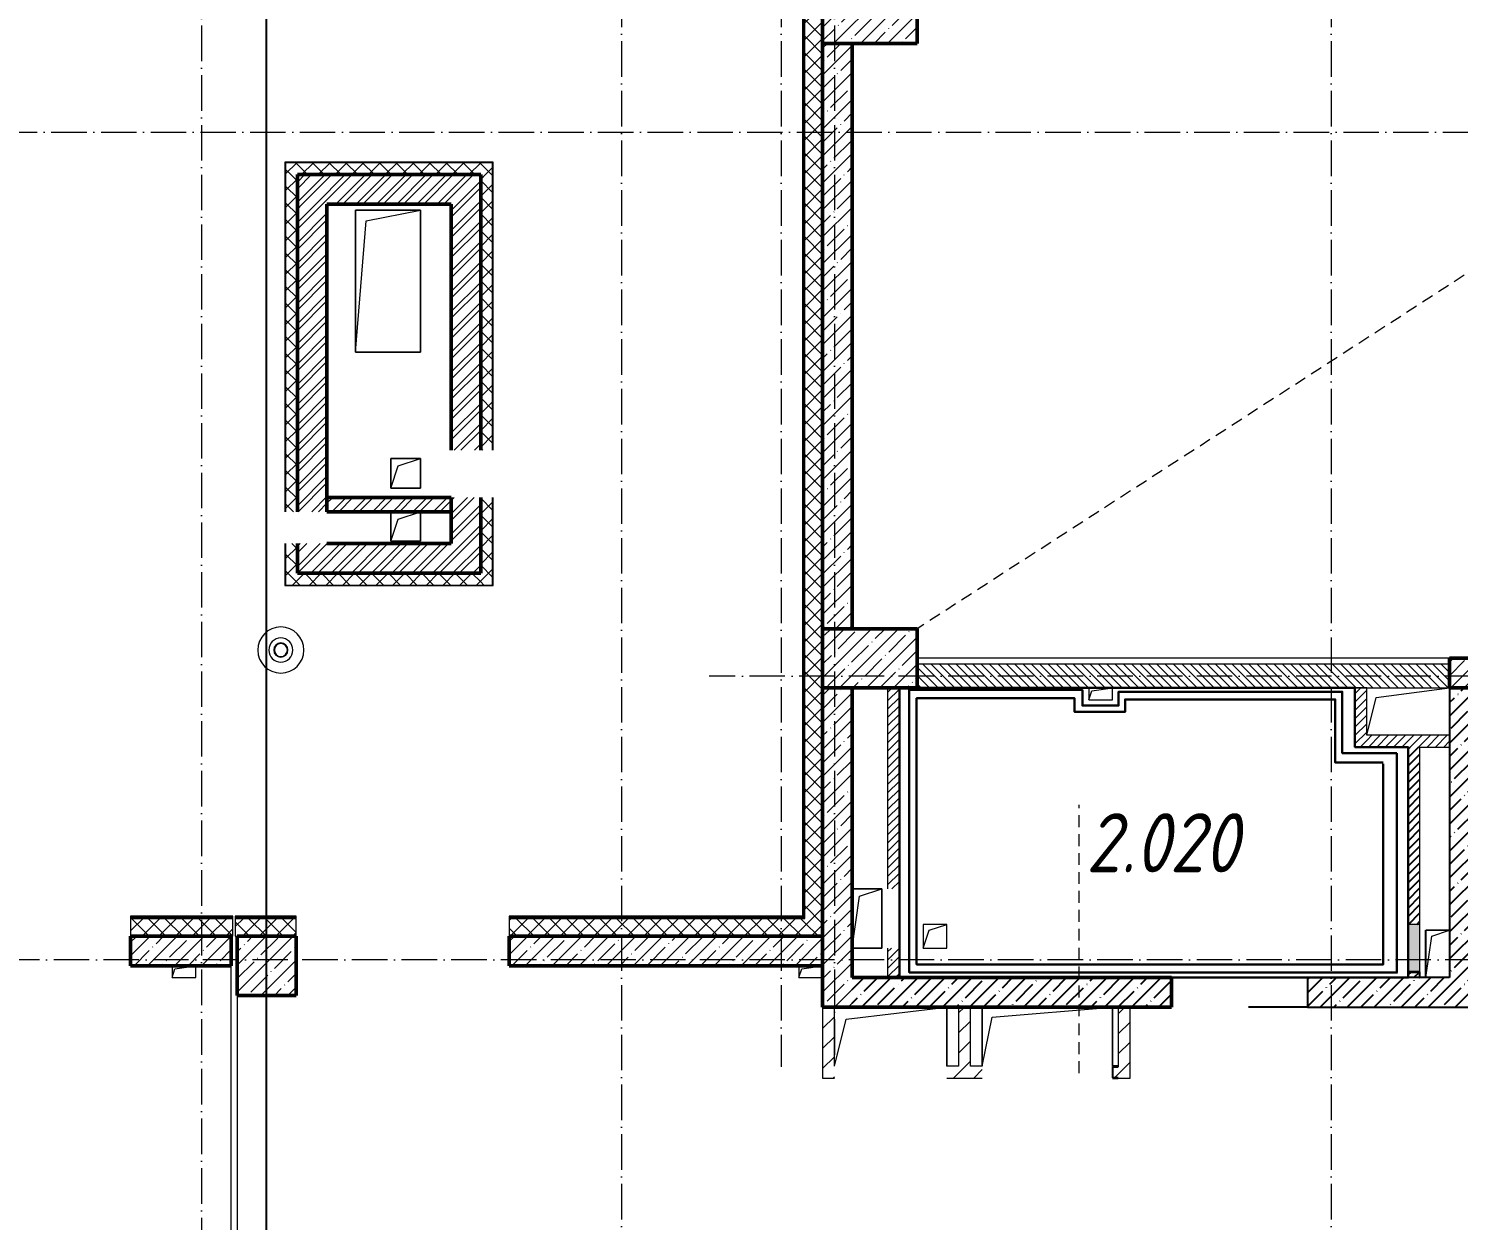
# Model space of a CAD drawing. Header units: millimetres. Extents: x -401725 to 250493, y 305116 to 802890.
# Drawn here: x 27896 to 39983, y 524394 to 534472 of the extents above; entities that cross this region are included whole.
import ezdxf

# ---------------------------------------------------------------- set-up
doc = ezdxf.new("R2010")
doc.units = ezdxf.units.MM
doc.linetypes.add('200_ШТРИХ_ш1п0_6_', pattern=[160, 100, -60])
doc.linetypes.add('50_200_ШТРИХ_1Т_ш5_п1_п1_', pattern=[700, 500, -100, 0, -100])
for name, color, linetype, lineweight in [('A-DETL-____-OTLN-3', 7, '200_ШТРИХ_ш1п0_6_', 9), ('A-FLOR-____-OTLN', 7, 'Continuous', 9), ('A-GENM-____-MCUT', 7, 'Continuous', 25), ('A-GENM-____-OTLN', 7, 'Continuous', 9), ('A-GENM-____-OTLN-1', 7, 'Continuous', 25), ('A-GLAZ-____-OTLN', 7, 'Continuous', 9), ('A-WALL-____-MCUT', 7, 'Continuous', 13), ('A-WALL-____-MCUT-1', 7, 'Continuous', 9), ('A-WALL-____-MCUT-2', 7, 'Continuous', 50), ('A-WALL-____-PATT-1', 7, 'Continuous', 9), ('A-WALL-FNSH-MCUT-1', 7, 'Continuous', 9), ('B2.2.16)', 30, 'Continuous', 30), ('B2.6.1)', 212, 'Continuous', 30), ('B3.6.3)', 32, 'Continuous', 30), ('S-COLS-____-MCUT', 7, 'Continuous', 50), ('S-COLS-____-OTLN', 7, 'Continuous', 9), ('S-GRID-____-OTLN-1', 7, '50_200_ШТРИХ_1Т_ш5_п1_п1_', 9), ('Марки помещений', 7, 'Continuous', 9)]:
    doc.layers.add(name, color=color, linetype=linetype, lineweight=lineweight)
doc.layers.add('A-DETL-GENF-OTLN-3', color=9, linetype='Continuous', lineweight=9, true_color=0x808080)
doc.layers.add('A-DETL-GENF-OTLN-4', color=9, linetype='200_ШТРИХ_ш1п0_6_', lineweight=9, true_color=0x808080)
doc.styles.add('ISOCPEUR_I_2', font='isocpeui.ttf', dxfattribs={"width": 0.85, "height": 2.3})
pattern_1 = [(45, (-15591.66, 459015.94), (-70.71068, 70.71068), []), (135, (-15591.66, 459015.94), (-70.71068, -70.71068), [])]
pattern_2 = [(45, (-15591.663, 459015.94), (-35.35534, 35.35534), [])]
pattern_3 = [(45, (-15591.66, 459015.94), (-84.85281, 84.85281), [])]
pattern_4 = [(45, (-15591.66, 459015.94), (-114.04925, 114.04925), []), (45, (-15477.61, 459015.94), (-114.04925, 114.04925), [201.612, -40.322, 3.353, -36.97])]
pattern_5 = [(45, (-15591.66, 459015.94), (-85.53659, 85.53659), []), (45, (-15534.64, 459015.94), (-85.53659, 85.53659), [])]

# ---------------------------------------------------------------- blocks, each defined once
blk = doc.blocks.new('BSC_Колонна _Прямоугольная - 500х800-V75-АР1_План отверстий 2 этажа в осях 1-64_Ю-ЯЯ')
at = {"layer": 'S-COLS-____-OTLN'}
h = blk.add_hatch(dxfattribs=at)
h.set_pattern_fill('FP_87', color=256, style=0, pattern_type=2)
h.set_pattern_definition([(315, (-75581.04, 50600), (114.04925, 114.04925), []), (315, (-75581.04, 50485.95), (114.04925, 114.04925), [201.613, -40.323, 3.353, -36.97])])
h.paths.add_polyline_path([(-250, -400), (250, -400), (250, 400), (-250, 400)], flags=0)
at = {"layer": 'S-COLS-____-MCUT'}
for p, q in [((250, 400), (-250, 400)), ((-250, 400), (-250, -400)), ((250, -400), (250, 400)), ((-250, -400), (250, -400))]:
    blk.add_line(p, q, dxfattribs=at)
blk = doc.blocks.new('BSC_Колонна _Прямоугольная - 500х800-V76-АР1_План отверстий 2 этажа в осях 1-64_Ю-ЯЯ')
at = {"layer": 'S-COLS-____-OTLN'}
h = blk.add_hatch(dxfattribs=at)
h.set_pattern_fill('FP_88', color=256, style=0, pattern_type=2)
h.set_pattern_definition([(315, (-70131.04, 50600), (114.04925, 114.04925), []), (315, (-70131.04, 50485.95), (114.04925, 114.04925), [201.613, -40.323, 3.353, -36.97])])
h.paths.add_polyline_path([(-250, -400), (250, -400), (250, 400), (-250, 400)], flags=0)
at = {"layer": 'S-COLS-____-MCUT'}
for p, q in [((250, 400), (-250, 400)), ((-250, 400), (-250, -400)), ((250, -400), (250, 400)), ((-250, -400), (250, -400))]:
    blk.add_line(p, q, dxfattribs=at)
blk = doc.blocks.new('BSC_Колонна _Прямоугольная - 500х500-V149-АР1_План отверстий 2 этажа в осях 1-64_Ю-ЯЯ')
at = {"layer": 'S-COLS-____-OTLN'}
h = blk.add_hatch(dxfattribs=at)
h.set_pattern_fill('FP_163', color=256, style=0, pattern_type=2)
h.set_pattern_definition([(45, (-45500, -67531.04), (-114.04925, 114.04925), []), (45, (-45385.95, -67531.04), (-114.04925, 114.04925), [201.613, -40.323, 3.353, -36.97])])
h.paths.add_polyline_path([(-250, -250), (250, -250), (250, 250), (-250, 250), (-250, 187)], flags=0)
at = {"layer": 'S-COLS-____-MCUT'}
for p, q in [((250, 250), (-250, 250)), ((-250, 250), (-250, -250)), ((250, -250), (250, 250)), ((-250, -250), (250, -250))]:
    blk.add_line(p, q, dxfattribs=at)
blk = doc.blocks.new('AR_Отверстие Ниша - Лючок-32404098-АР1_План отверстий 2 этажа в осях 1-64_Ю-ЯЯ')
at = {"layer": 'A-GLAZ-____-OTLN'}
blk.add_hatch(color=256, dxfattribs=at).paths.add_polyline_path([(200, -50), (200, 50), (-200, 50), (-200, -50)], flags=0)
for p, q in [((200, 50), (-200, 50)), ((-200, 50), (-200, -50)), ((-200, -50), (200, -50))]:
    blk.add_line(p, q, dxfattribs=at)
blk = doc.blocks.new('154_Фахверк_СКБ_Швеллер - Тип_100_3960_зеркало-29769493-АР1_План отверстий 2 этажа в осях 1-64_Ю-ЯЯ')
at = {"layer": 'A-GENM-____-MCUT'}
for p, q in [((175, 50), (125, 50)), ((125, 50), (125, -50)), ((128, 47), (175, 47)), ((128, -47), (128, 47)), ((175, 47), (175, 50)), ((125, -50), (175, -50)), ((175, -47), (128, -47)), ((175, -50), (175, -47))]:
    blk.add_line(p, q, dxfattribs=at)
blk = doc.blocks.new('Кровельный аэратор - 143_Кровельный аэратор-15605992-АР1_План отверстий 2 этажа в осях 1-64_Ю-ЯЯ')
at = {"layer": 'A-GENM-____-OTLN'}
for radius, start, end in [(195, 360, 180), (195, 180, 360), (102, 360, 180), (102, 180, 360), (60, 360, 180), (60, 180, 360), (55, 360, 180), (55, 180, 360)]:
    blk.add_arc((0, 0), radius, start, end, dxfattribs=at)
blk = doc.blocks.new('AR_Отверстие прямоугольное _в плите_ - AR_Отверстие прямоугольное _в плите_-V157-АР1_План отверстий 2 этажа в осях 1-64_Ю-ЯЯ')
at = {"layer": 'A-GENM-____-OTLN'}
for p, q in [((125, 250), (-125, 250)), ((-63, 188), (125, 250)), ((125, -250), (125, 250)), ((-125, -250), (-63, 188)), ((-125, -250), (125, -250))]:
    blk.add_line(p, q, dxfattribs=at)
blk = doc.blocks.new('AR_Отверстие прямоугольное _в плите_ - AR_Отверстие прямоугольное _в плите_-30459207-АР1_План отверстий 2 этажа в осях 1-64_Ю-ЯЯ')
at = {"layer": 'A-GENM-____-OTLN'}
for p, q in [((100, 100), (-100, 100)), ((-100, 100), (-100, -100)), ((-100, -100), (-50, 50)), ((-50, 50), (100, 100)), ((100, -100), (100, 100)), ((-100, -100), (100, -100))]:
    blk.add_line(p, q, dxfattribs=at)
blk = doc.blocks.new('AR_Отверстие прямоугольное _в плите_ - AR_Отверстие прямоугольное _в плите_-V161-АР1_План отверстий 2 этажа в осях 1-64_Ю-ЯЯ')
at = {"layer": 'A-GENM-____-OTLN'}
for p, q in [((100, 200), (-100, 200)), ((-100, 200), (-100, -200)), ((-100, -200), (-50, 150)), ((-50, 150), (100, 200))]:
    blk.add_line(p, q, dxfattribs=at)
blk = doc.blocks.new('AR_Отверстие прямоугольное _в плите_ - AR_Отверстие прямоугольное _в плите_-V171-АР1_План отверстий 2 этажа в осях 1-64_Ю-ЯЯ')
at = {"layer": 'A-GENM-____-OTLN'}
for p, q in [((-100, 50), (-100, -50)), ((-100, -50), (-75, 25)), ((-75, 25), (100, 50)), ((100, -50), (100, 50)), ((-100, -50), (100, -50))]:
    blk.add_line(p, q, dxfattribs=at)
blk = doc.blocks.new('AR_Отверстие прямоугольное _в плите_ - AR_Отверстие прямоугольное _в плите_-30510712-АР1_План отверстий 2 этажа в осях 1-64_Ю-ЯЯ')
at = {"layer": 'A-GENM-____-OTLN'}
for p, q in [((-100, 50), (-100, -50)), ((-100, -50), (-75, 25)), ((-75, 25), (100, 50)), ((-100, -50), (100, -50))]:
    blk.add_line(p, q, dxfattribs=at)
blk = doc.blocks.new('AR_Отверстие прямоугольное _в плите_ - AR_Отверстие прямоугольное _в плите_-V176-АР1_План отверстий 2 этажа в осях 1-64_Ю-ЯЯ')
at = {"layer": 'A-GENM-____-OTLN'}
for p, q in [((-100, 50), (-100, -50)), ((-100, -50), (-75, 25)), ((-75, 25), (100, 50)), ((100, -50), (100, 50)), ((-100, -50), (100, -50))]:
    blk.add_line(p, q, dxfattribs=at)
blk = doc.blocks.new('AR_Отверстие прямоугольное _в плите_ - AR_Отверстие прямоугольное _в плите_-30552508-АР1_План отверстий 2 этажа в осях 1-64_Ю-ЯЯ')
at = {"layer": 'A-GENM-____-OTLN'}
for p, q in [((-550, 250), (-550, -250)), ((-467, 167), (550, 250)), ((550, -250), (550, 250)), ((-550, -250), (-467, 167))]:
    blk.add_line(p, q, dxfattribs=at)
blk = doc.blocks.new('AR_Отверстие прямоугольное _в плите_ - AR_Отверстие прямоугольное _в плите_-30552525-АР1_План отверстий 2 этажа в осях 1-64_Ю-ЯЯ')
at = {"layer": 'A-GENM-____-OTLN'}
for p, q in [((-270, 120), (350, 200)), ((-350, -200), (-270, 120))]:
    blk.add_line(p, q, dxfattribs=at)
blk = doc.blocks.new('AR_Отверстие прямоугольное _в плите_ - AR_Отверстие прямоугольное _в плите_-V184-АР1_План отверстий 2 этажа в осях 1-64_Ю-ЯЯ')
at = {"layer": 'A-GENM-____-OTLN'}
for p, q in [((-125, 125), (-125, -125)), ((-63, 63), (125, 125)), ((125, -125), (125, 125)), ((-125, -125), (-63, 63)), ((-125, -125), (125, -125))]:
    blk.add_line(p, q, dxfattribs=at)
blk = doc.blocks.new('AR_Отверстие прямоугольное _в плите_ - AR_Отверстие прямоугольное _в плите_-V186-АР1_План отверстий 2 этажа в осях 1-64_Ю-ЯЯ')
at = {"layer": 'A-GENM-____-OTLN'}
for p, q in [((125, 125), (-125, 125)), ((-125, 125), (-125, -125)), ((-63, 63), (125, 125)), ((125, -125), (125, 125)), ((-125, -125), (-63, 63)), ((-125, -125), (125, -125))]:
    blk.add_line(p, q, dxfattribs=at)
blk = doc.blocks.new('AR_Отверстие прямоугольное _в плите_ - AR_Отверстие прямоугольное _в плите_-30552717-АР1_План отверстий 2 этажа в осях 1-64_Ю-ЯЯ')
at = {"layer": 'A-GENM-____-OTLN'}
for p, q in [((-375, 150), (475, 250)), ((475, -250), (475, 250)), ((-475, -250), (-375, 150))]:
    blk.add_line(p, q, dxfattribs=at)
blk = doc.blocks.new('AR_Отверстие прямоугольное _в плите_ - AR_Отверстие прямоугольное _в плите_-30602876-АР1_План отверстий 2 этажа в осях 1-64_Ю-ЯЯ')
at = {"layer": 'A-GENM-____-OTLN'}
for p, q in [((275, 600), (-275, 600)), ((-275, 600), (-275, -600)), ((-275, -600), (-183, 508)), ((-183, 508), (275, 600)), ((275, -600), (275, 600)), ((-275, -600), (275, -600))]:
    blk.add_line(p, q, dxfattribs=at)
blk = doc.blocks.new('154_Фахверк_СКБ_Швеллер - Тип_100_3960_зеркало-V205-АР1_План отверстий 2 этажа в осях 1-64_Ю-ЯЯ')
at = {"layer": 'A-GENM-____-MCUT'}
for p, q in [((175, 50), (125, 50)), ((128, 47), (175, 47)), ((128, -47), (128, 47)), ((175, 47), (175, 50)), ((125, -50), (175, -50)), ((175, -47), (128, -47)), ((175, -50), (175, -47))]:
    blk.add_line(p, q, dxfattribs=at)
blk = doc.blocks.new('DET_L_Имитация разреза_ISO2-5 - Вправо-29863948-АР1_План отверстий 2 этажа в осях 1-64_Ю-ЯЯ')
at = {"layer": 'A-DETL-GENF-OTLN-4'}
blk.add_line((143, 0), (2410, 0), dxfattribs=at)
blk = doc.blocks.new('2этаж')
at = {"layer": 'S-GRID-____-OTLN-1', "color": 251, "ltscale": 0.6, "true_color": 0x636466}
for p, q in [((29908.3, 549908.8), (29908.3, 512083.3)), ((32908.3, 549908.8), (32908.3, 511907.5)), ((34258.3, 549908.8), (34258.3, 525691.4)), ((38908.3, 549908.8), (38908.3, 511907.5)), ((29358.3, 549620.5), (29358.3, 511907.5)), ((34708.3, 549620.5), (34708.3, 525691.4)), ((18845.8, 533597), (88482.7, 533597)), ((88482.7, 528997), (33650.4, 528997)), ((88482.7, 526597), (-20260.4, 526597))]:
    blk.add_line(p, q, dxfattribs=at)

msp = doc.modelspace()

# ---------------------------------------------------------------- hatches: boundary and pattern name
h = msp.add_hatch()
h.set_pattern_fill('FP_13', color=256, style=0, pattern_type=2)
h.set_pattern_definition(pattern_4)
h.paths.add_polyline_path([(40158.3366, 526446.983), (40158.3366, 528896.983), (39908.3366, 528896.983), (39908.3366, 526446.983)], flags=0)
h = msp.add_hatch()
h.set_pattern_fill('FP_5', color=256, style=0, pattern_type=2)
h.set_pattern_definition(pattern_2)
h.paths.add_polyline_path([(39655.3366, 526446.983), (39655.3366, 526493.983), (39561.3366, 526493.983), (39561.3366, 526446.983), (39608.3366, 526446.983)], flags=0)
h.paths.add_polyline_path([(39658.3366, 526896.983), (39658.3366, 528396.983), (39558.3366, 528396.983), (39558.3366, 526896.983)], flags=0)
h = msp.add_hatch()
h.set_pattern_fill('FP_13', color=256, style=0, pattern_type=2)
h.set_pattern_definition(pattern_4)
h.paths.add_polyline_path([(41608.3366, 526196.983), (41608.3366, 526446.983), (38708.3366, 526446.983), (38708.3366, 526196.983), (40953.1769, 526196.983)], flags=0)
h.paths.add_polyline_path([(37418.1755, 526196.983), (37558.3366, 526196.983), (37558.3366, 526446.983), (34858.3366, 526446.983), (34858.3366, 526196.983), (37208.3366, 526196.983)], flags=0)
at = {"layer": 'A-WALL-____-PATT-1'}
h = msp.add_hatch(dxfattribs=at)
h.set_pattern_fill('FP_1', color=256, style=0, pattern_type=2)
h.set_pattern_definition(pattern_1)
h.paths.add_polyline_path([(34458.3366, 526796.983), (34608.3366, 526796.983), (34608.3366, 544926.983), (34458.3366, 544926.983), (34458.3366, 526946.983)], flags=0)
h = msp.add_hatch(dxfattribs=at)
h.set_pattern_fill('FP_13', color=256, style=0, pattern_type=2)
h.set_pattern_definition(pattern_4)
h.paths.add_polyline_path([(34858.3366, 529396.983), (34858.3366, 534346.983), (34608.3366, 534346.983), (34608.3366, 529396.983)], flags=0)
h = msp.add_hatch(dxfattribs=at)
h.set_pattern_fill('FP_1', color=256, style=0, pattern_type=2)
h.set_pattern_definition(pattern_1)
h.paths.add_polyline_path([(31718.3366, 533236.983), (31818.3366, 533236.983), (31818.3366, 533336.983), (30068.3366, 533336.983), (30068.3366, 533236.983), (31231.9232, 533236.983)], flags=0)
h = msp.add_hatch(dxfattribs=at)
h.set_pattern_fill('FP_1', color=256, style=0, pattern_type=2)
h.set_pattern_definition(pattern_1)
h.paths.add_polyline_path([(30168.3366, 529866.983), (30168.3366, 530116.983), (30068.3366, 530116.983), (30068.3366, 529866.983)], flags=0)
h.paths.add_polyline_path([(30068.3366, 530386.983), (30168.3366, 530386.983), (30168.3366, 533236.983), (30068.3366, 533236.983), (30068.3366, 530770.244)], flags=0)
h = msp.add_hatch(dxfattribs=at)
h.set_pattern_fill('FP_3', color=256, style=0, pattern_type=2)
h.set_pattern_definition(pattern_5)
h.paths.add_polyline_path([(30348.1729, 532986.983), (31718.3366, 532986.983), (31718.3366, 533236.983), (30168.3366, 533236.983), (30168.3366, 532986.983)], flags=0)
h = msp.add_hatch(dxfattribs=at)
h.set_pattern_fill('FP_1', color=256, style=0, pattern_type=2)
h.set_pattern_definition(pattern_1)
h.paths.add_polyline_path([(31718.3366, 529766.983), (31818.3366, 529766.983), (31818.3366, 530506.983), (31718.3366, 530506.983), (31718.3366, 529866.983)], flags=0)
h.paths.add_polyline_path([(31818.3366, 530906.983), (31818.3366, 533236.983), (31718.3366, 533236.983), (31718.3366, 530906.983), (31782.9329, 530906.983)], flags=0)
h = msp.add_hatch(dxfattribs=at)
h.set_pattern_fill('FP_3', color=256, style=0, pattern_type=2)
h.set_pattern_definition(pattern_5)
h.paths.add_polyline_path([(30348.1729, 530386.983), (30418.3366, 530386.983), (30418.3366, 532986.983), (30168.3366, 532986.983), (30168.3366, 530386.983)], flags=0)
h = msp.add_hatch(dxfattribs=at)
h.set_pattern_fill('FP_3', color=256, style=0, pattern_type=2)
h.set_pattern_definition(pattern_5)
h.paths.add_polyline_path([(31673.7984, 529866.983), (31718.3366, 529866.983), (31718.3366, 530506.983), (31468.3366, 530506.983), (31468.3366, 529866.983)], flags=0)
h.paths.add_polyline_path([(31468.3366, 530906.983), (31718.3366, 530906.983), (31718.3366, 532986.983), (31468.3366, 532986.983), (31468.3366, 532384.6563)], flags=0)
h = msp.add_hatch(dxfattribs=at)
h.set_pattern_fill('FP_3', color=256, style=0, pattern_type=2)
h.set_pattern_definition(pattern_5)
h.paths.add_polyline_path([(31468.3366, 530386.983), (31468.3366, 530506.983), (30418.3366, 530506.983), (30418.3366, 530386.983), (31231.9232, 530386.983)], flags=0)
h = msp.add_hatch(dxfattribs=at)
h.set_pattern_fill('FP_3', color=256, style=0, pattern_type=2)
h.set_pattern_definition(pattern_5)
h.paths.add_polyline_path([(30348.1729, 529866.983), (31468.3366, 529866.983), (31468.3366, 530116.983), (30168.3366, 530116.983), (30168.3366, 529866.983)], flags=0)
h = msp.add_hatch(dxfattribs=at)
h.set_pattern_fill('FP_1', color=256, style=0, pattern_type=2)
h.set_pattern_definition(pattern_1)
h.paths.add_polyline_path([(31231.9232, 529766.983), (31718.3366, 529766.983), (31718.3366, 529866.983), (30068.3366, 529866.983), (30068.3366, 529766.983), (30348.1729, 529766.983)], flags=0)
h = msp.add_hatch(dxfattribs=at)
h.set_pattern_fill('FP_6', color=256, style=0, pattern_type=2)
h.set_pattern_definition([(135, (-15591.663, 459015.94), (-35.35534, -35.35534), [])])
h.paths.add_polyline_path([(39908.3366, 528896.983), (39908.3366, 529096.983), (35408.3366, 529096.983), (35408.3366, 528896.983), (39185.6762, 528896.983)], flags=0)
h = msp.add_hatch(dxfattribs=at)
h.set_pattern_fill('FP_13', color=256, style=0, pattern_type=2)
h.set_pattern_definition(pattern_4)
h.paths.add_polyline_path([(39908.3366, 528896.983), (41158.3366, 528896.983), (41158.3366, 529146.983), (39908.3366, 529146.983)], flags=0)
h = msp.add_hatch(dxfattribs=at)
h.set_pattern_fill('FP_13', color=256, style=0, pattern_type=2)
h.set_pattern_definition(pattern_4)
h.paths.add_polyline_path([(34858.3366, 526196.983), (34858.3366, 528896.983), (34608.3366, 528896.983), (34608.3366, 526196.983), (34766.9245, 526196.983)], flags=0)
h = msp.add_hatch(dxfattribs=at)
h.set_pattern_fill('FP_5', color=256, style=0, pattern_type=2)
h.set_pattern_definition(pattern_2)
h.paths.add_polyline_path([(35258.3366, 526446.983), (35258.3366, 526696.983), (35158.3366, 526696.983), (35158.3366, 526446.983)], flags=0)
h.paths.add_polyline_path([(35158.3366, 527196.983), (35258.3366, 527196.983), (35258.3366, 528896.983), (35158.3366, 528896.983), (35158.3366, 527541.4193)], flags=0)
h = msp.add_hatch(dxfattribs=at)
h.set_pattern_fill('FP_5', color=256, style=0, pattern_type=2)
h.set_pattern_definition(pattern_2)
h.paths.add_polyline_path([(39108.3366, 528396.983), (39208.3366, 528396.983), (39208.3366, 528896.983), (39108.3366, 528896.983)], flags=0)
h = msp.add_hatch(dxfattribs=at)
h.set_pattern_fill('FP_5', color=256, style=0, pattern_type=2)
h.set_pattern_definition(pattern_2)
h.paths.add_polyline_path([(39658.3366, 528396.983), (39908.3366, 528396.983), (39908.3366, 528496.983), (39208.3366, 528496.983), (39208.3366, 528396.983), (39558.3366, 528396.983)], flags=0)
h = msp.add_hatch(dxfattribs=at)
h.set_pattern_fill('FP_1', color=256, style=0, pattern_type=2)
h.set_pattern_definition(pattern_1)
h.paths.add_polyline_path([(29608.3366, 526796.983), (29623.3366, 526796.983), (29623.3366, 526946.983), (28758.3366, 526946.983), (28758.3366, 526796.983), (29464.4225, 526796.983)], flags=0)
h.paths.add_polyline_path([(25929.4212, 526796.983), (26958.3366, 526796.983), (26958.3366, 526946.983), (25558.3366, 526946.983), (25558.3366, 526802.983), (25633.3366, 526802.983), (25633.3366, 526796.983)], flags=0)
h.paths.add_polyline_path([(23658.3366, 526796.983), (23683.3366, 526796.983), (23683.3366, 526802.983), (23758.3366, 526802.983), (23758.3366, 526946.983), (22358.3366, 526946.983), (22358.3366, 526802.983), (22433.3366, 526802.983), (22433.3366, 526796.983), (23278.1702, 526796.983)], flags=0)
h.paths.add_polyline_path([(19743.1689, 526796.983), (20483.3366, 526796.983), (20483.3366, 526802.983), (20558.3366, 526802.983), (20558.3366, 526946.983), (19158.3366, 526946.983), (19158.3366, 526802.983), (19233.3366, 526802.983), (19233.3366, 526796.983)], flags=0)
h.paths.add_polyline_path([(17283.3366, 526796.983), (17283.3366, 526802.983), (17358.3366, 526802.983), (17358.3366, 526946.983), (15958.3366, 526946.983), (15958.3366, 526802.983), (16033.3366, 526802.983), (16033.3366, 526796.983), (17091.9179, 526796.983)], flags=0)
h.paths.add_polyline_path([(14083.3366, 526796.983), (14083.3366, 526802.983), (14158.3366, 526802.983), (14158.3366, 526946.983), (12758.3366, 526946.983), (12758.3366, 526802.983), (12833.3366, 526802.983), (12833.3366, 526796.983), (13658.3366, 526796.983)], flags=0)
h.paths.add_polyline_path([(10883.3366, 526796.983), (10883.3366, 526802.983), (10958.3366, 526802.983), (10958.3366, 526946.983), (8108.3366, 526946.983), (8108.3366, 526796.983), (9138.1649, 526796.983)], flags=0)
h = msp.add_hatch(dxfattribs=at)
h.set_pattern_fill('FP_1', color=256, style=0, pattern_type=2)
h.set_pattern_definition(pattern_1)
h.paths.add_polyline_path([(33883.1742, 526796.983), (34458.3366, 526796.983), (34458.3366, 526946.983), (31958.3366, 526946.983), (31958.3366, 526796.983)], flags=0)
h.paths.add_polyline_path([(29906.2977, 526796.983), (30158.3366, 526796.983), (30158.3366, 526946.983), (29643.3366, 526946.983), (29643.3366, 526796.983), (29685.3601, 526796.983)], flags=0)
h = msp.add_hatch(dxfattribs=at)
h.set_pattern_fill('FP_13', color=256, style=0, pattern_type=2)
h.set_pattern_definition(pattern_4)
h.paths.add_polyline_path([(29464.4225, 526546.983), (29608.3366, 526546.983), (29608.3366, 526796.983), (28758.3366, 526796.983), (28758.3366, 526546.983)], flags=0)
h = msp.add_hatch(dxfattribs=at)
h.set_pattern_fill('FP_13', color=256, style=0, pattern_type=2)
h.set_pattern_definition(pattern_4)
h.paths.add_polyline_path([(34608.3366, 526546.983), (34608.3366, 526796.983), (31958.3366, 526796.983), (31958.3366, 526546.983), (33883.1742, 526546.983)], flags=0)
h = msp.add_hatch(dxfattribs=at)
h.set_pattern_fill('FP_4', color=256, style=0, pattern_type=2)
h.set_pattern_definition(pattern_3)
h.paths.add_polyline_path([(34708.3366, 525596.983), (34708.3366, 526196.983), (34608.3366, 526196.983), (34608.3366, 525596.983)], flags=0)
h = msp.add_hatch(dxfattribs=at)
h.set_pattern_fill('FP_4', color=256, style=0, pattern_type=2)
h.set_pattern_definition(pattern_3)
h.paths.add_polyline_path([(35858.3366, 525696.983), (35858.3366, 526196.983), (35758.3366, 526196.983), (35758.3366, 525696.983)], flags=0)
h = msp.add_hatch(dxfattribs=at)
h.set_pattern_fill('FP_4', color=256, style=0, pattern_type=2)
h.set_pattern_definition(pattern_3)
h.paths.add_polyline_path([(37208.3366, 525696.983), (37208.3366, 526196.983), (37108.3366, 526196.983), (37108.3366, 525696.983)], flags=0)
h = msp.add_hatch(dxfattribs=at)
h.set_pattern_fill('FP_4', color=256, style=0, pattern_type=2)
h.set_pattern_definition(pattern_3)
h.paths.add_polyline_path([(37208.3366, 525596.983), (37208.3366, 525696.983), (37108.3366, 525696.983), (37108.3366, 525693.983), (37061.3366, 525693.983), (37061.3366, 525599.983), (37108.3366, 525599.983), (37108.3366, 525596.983)], flags=0)
h.paths.add_polyline_path([(35958.3366, 525596.983), (35958.3366, 525696.983), (35658.3366, 525696.983), (35658.3366, 525596.983)], flags=0)

# ---------------------------------------------------------------- linework, layer by layer
for p, q in [((39908.3366, 528896.983), (39908.3366, 526446.983)), ((39708.3366, 526446.983), (39708.3366, 526846.983)), ((38209.7394, 526446.983), (38708.3366, 526446.983)), ((39558.3366, 526446.983), (38708.3366, 526446.983)), ((38708.3366, 526446.983), (38708.3366, 526196.983)), ((39655.3366, 526446.983), (39561.3366, 526446.983)), ((39908.3366, 526446.983), (39658.3366, 526446.983)), ((38708.3366, 526196.983), (38209.7394, 526196.983)), ((38708.3366, 526196.983), (43208.3366, 526196.983))]:
    msp.add_line(p, q)
msp.add_lwpolyline([(58491.7644, 514313.3729), (29908.3366, 514313.3729), (29908.3366, 549908.7924), (58491.7644, 549908.7924)], close=True)
at = {"layer": 'A-DETL-____-OTLN-3'}
msp.add_line((58308.3366, 544196.983), (35408.3366, 529396.983), dxfattribs=at)
at = {"layer": 'A-FLOR-____-OTLN'}
for p, q in [((30658.3366, 532936.983), (31208.3366, 532936.983)), ((30658.3366, 531736.983), (30658.3366, 532936.983)), ((31208.3366, 532936.983), (31208.3366, 531736.983)), ((31208.3366, 531736.983), (30658.3366, 531736.983)), ((30958.3366, 530836.983), (31208.3366, 530836.983)), ((30958.3366, 530586.983), (30958.3366, 530836.983)), ((31208.3366, 530836.983), (31208.3366, 530586.983)), ((31208.3366, 530586.983), (30958.3366, 530586.983)), ((30958.3366, 530136.983), (30958.3366, 530386.983)), ((31208.3366, 530386.983), (31208.3366, 530136.983)), ((31208.3366, 530136.983), (30958.3366, 530136.983)), ((39908.3366, 529146.983), (35408.3366, 529146.983)), ((34858.3366, 527196.983), (35108.3366, 527196.983)), ((35108.3366, 527196.983), (35108.3366, 526696.983)), ((39708.3366, 526846.983), (39908.3366, 526846.983)), ((35108.3366, 526696.983), (34858.3366, 526696.983)), ((29608.3366, 522196.983), (29608.3366, 526546.983)), ((29658.3366, 526296.983), (29658.3366, 522196.983)), ((35658.3366, 526196.983), (35658.3366, 525696.983)), ((35958.3366, 525696.983), (35958.3366, 526196.983)), ((37058.3366, 526196.983), (37058.3366, 525696.983))]:
    msp.add_line(p, q, dxfattribs=at)
at = {"layer": 'A-WALL-____-MCUT'}
for p, q in [((39908.3366, 529096.983), (35408.3366, 529096.983)), ((35408.3366, 528896.983), (39908.3366, 528896.983)), ((39908.3366, 528896.983), (39908.3366, 528896.983))]:
    msp.add_line(p, q, dxfattribs=at)
at = {"layer": 'A-WALL-____-MCUT-1'}
for p, q in [((34446.3366, 544946.983), (34446.3366, 526958.983)), ((34452.3366, 544946.983), (34452.3366, 526952.983)), ((30065.3366, 533341.983), (30063.3366, 533341.983)), ((30063.3366, 533341.983), (30063.3366, 533339.983)), ((31823.3366, 533339.983), (30063.3366, 533339.983)), ((30065.3366, 533336.983), (30063.3366, 533336.983)), ((30065.3366, 533341.983), (30065.3366, 530386.983)), ((31818.3366, 533336.983), (30068.3366, 533336.983)), ((30068.3366, 533336.983), (30068.3366, 530386.983)), ((31818.3366, 530906.983), (31818.3366, 533336.983)), ((31823.3366, 533341.983), (31821.3366, 533341.983)), ((31821.3366, 530906.983), (31821.3366, 533341.983)), ((31823.3366, 533336.983), (31821.3366, 533336.983)), ((31823.3366, 533339.983), (31823.3366, 533341.983)), ((31818.3366, 529766.983), (31818.3366, 530506.983)), ((31821.3366, 529761.983), (31821.3366, 530506.983)), ((30065.3366, 530116.983), (30065.3366, 529761.983)), ((30068.3366, 530116.983), (30068.3366, 529766.983)), ((30063.3366, 529766.983), (30065.3366, 529766.983)), ((30063.3366, 529763.983), (31823.3366, 529763.983)), ((30063.3366, 529763.983), (30063.3366, 529761.983)), ((30063.3366, 529761.983), (30065.3366, 529761.983)), ((30068.3366, 529766.983), (31818.3366, 529766.983)), ((31818.3366, 529763.983), (31818.3366, 529761.983)), ((31821.3366, 529761.983), (31823.3366, 529761.983)), ((31823.3366, 529761.983), (31823.3366, 529763.983)), ((29623.3366, 526958.983), (28758.3366, 526958.983)), ((29623.3366, 526952.983), (28758.3366, 526952.983)), ((28758.3366, 526946.983), (28758.3366, 526796.983)), ((29623.3366, 526796.983), (29623.3366, 526946.983)), ((30158.3366, 526958.983), (29643.3366, 526958.983)), ((30158.3366, 526952.983), (29643.3366, 526952.983)), ((29643.3366, 526946.983), (29643.3366, 526796.983)), ((30158.3366, 526796.983), (30158.3366, 526946.983)), ((34446.3366, 526958.983), (31958.3366, 526958.983)), ((34452.3366, 526952.983), (31958.3366, 526952.983)), ((31958.3366, 526946.983), (31958.3366, 526946.983)), ((31958.3366, 526946.983), (31958.3366, 526796.983)), ((29608.3366, 526796.983), (29623.3366, 526796.983)), ((29643.3366, 526796.983), (29658.3366, 526796.983))]:
    msp.add_line(p, q, dxfattribs=at)
at = {"layer": 'A-WALL-____-MCUT-2'}
for p, q in [((34608.3366, 534346.983), (34608.3366, 529396.983)), ((34858.3366, 529396.983), (34858.3366, 534346.983)), ((31718.3366, 533236.983), (30168.3366, 533236.983)), ((30168.3366, 530386.983), (30168.3366, 533236.983)), ((31718.3366, 533236.983), (31718.3366, 530906.983)), ((30418.3366, 532986.983), (31468.3366, 532986.983)), ((30418.3366, 532986.983), (30418.3366, 530386.983)), ((31468.3366, 532986.983), (31468.3366, 530906.983)), ((31468.3366, 530506.983), (30418.3366, 530506.983)), ((31468.3366, 530116.983), (31468.3366, 530506.983)), ((31718.3366, 529866.983), (31718.3366, 530506.983)), ((30418.3366, 530386.983), (31468.3366, 530386.983)), ((30168.3366, 530116.983), (30168.3366, 529866.983)), ((31468.3366, 530116.983), (30418.3366, 530116.983)), ((30168.3366, 529866.983), (31718.3366, 529866.983)), ((41158.3366, 529146.983), (39908.3366, 529146.983)), ((39908.3366, 529146.983), (39908.3366, 528896.983)), ((34608.3366, 528896.983), (34608.3366, 526196.983)), ((34858.3366, 526446.983), (34858.3366, 528896.983)), ((39908.3366, 528896.983), (41158.3366, 528896.983)), ((28758.3366, 526796.983), (29608.3366, 526796.983)), ((28758.3366, 526796.983), (28758.3366, 526546.983)), ((29608.3366, 526546.983), (29608.3366, 526796.983)), ((31958.3366, 526796.983), (34608.3366, 526796.983)), ((31958.3366, 526796.983), (31958.3366, 526546.983)), ((28758.3366, 526546.983), (29608.3366, 526546.983)), ((31958.3366, 526546.983), (34608.3366, 526546.983)), ((37558.3366, 526446.983), (34858.3366, 526446.983)), ((37558.3366, 526196.983), (37558.3366, 526446.983)), ((34608.3366, 526196.983), (37558.3366, 526196.983))]:
    msp.add_line(p, q, dxfattribs=at)
at = {"layer": 'A-WALL-FNSH-MCUT-1'}
for p, q in [((34458.3366, 526946.983), (34458.3366, 544946.983)), ((34438.3366, 544309.983), (34438.3366, 526966.983)), ((30063.3366, 533339.983), (30063.3366, 530386.983)), ((31821.3366, 533341.983), (30065.3366, 533341.983)), ((31823.3366, 530906.983), (31823.3366, 533339.983)), ((31823.3366, 529763.983), (31823.3366, 530506.983)), ((30063.3366, 530116.983), (30063.3366, 529763.983)), ((30065.3366, 529761.983), (31821.3366, 529761.983)), ((35158.3366, 528896.983), (35158.3366, 527196.983)), ((35258.3366, 527196.983), (35258.3366, 528896.983)), ((39108.3366, 528896.983), (39108.3366, 528396.983)), ((39208.3366, 528896.983), (39108.3366, 528896.983)), ((39208.3366, 528496.983), (39208.3366, 528896.983)), ((39908.3366, 528496.983), (39208.3366, 528496.983)), ((39108.3366, 528396.983), (39558.3366, 528396.983)), ((39558.3366, 528396.983), (39558.3366, 526896.983)), ((39658.3366, 526896.983), (39658.3366, 528396.983)), ((39658.3366, 528396.983), (39908.3366, 528396.983)), ((29623.3366, 526966.983), (28758.3366, 526966.983)), ((28758.3366, 526966.983), (28758.3366, 526946.983)), ((28758.3366, 526946.983), (29623.3366, 526946.983)), ((29623.3366, 526946.983), (29623.3366, 526966.983)), ((30158.3366, 526966.983), (29643.3366, 526966.983)), ((29643.3366, 526966.983), (29643.3366, 526946.983)), ((29643.3366, 526946.983), (30158.3366, 526946.983)), ((30158.3366, 526946.983), (30158.3366, 526966.983)), ((34438.3366, 526966.983), (31958.3366, 526966.983)), ((31958.3366, 526966.983), (31958.3366, 526946.983)), ((31958.3366, 526946.983), (34458.3366, 526946.983)), ((35158.3366, 526696.983), (35158.3366, 526446.983)), ((35258.3366, 526446.983), (35258.3366, 526696.983)), ((34608.3366, 526196.983), (34608.3366, 525596.983)), ((34708.3366, 525696.983), (34708.3366, 526196.983)), ((35758.3366, 526196.983), (35758.3366, 525696.983)), ((35858.3366, 525696.983), (35858.3366, 526196.983)), ((37108.3366, 526196.983), (37108.3366, 525696.983)), ((37208.3366, 525596.983), (37208.3366, 526196.983)), ((35758.3366, 525696.983), (35658.3366, 525696.983)), ((35958.3366, 525696.983), (35858.3366, 525696.983)), ((34608.3366, 525596.983), (34708.3366, 525596.983)), ((35658.3366, 525596.983), (35958.3366, 525596.983)), ((37108.3366, 525596.983), (37208.3366, 525596.983))]:
    msp.add_line(p, q, dxfattribs=at)
at = {"layer": 'B2.2.16)'}
msp.add_lwpolyline([(39347.3903, 528255.5243), (39347.3903, 526558.506), (35403.4761, 526558.506), (35403.4761, 528808.7093), (36738.9496, 528808.7093), (36738.9496, 528694.146), (37165.2289, 528694.146), (37165.2289, 528799.9413), (38942.1988, 528799.9413), (38942.1988, 528265.8851), (39347.3903, 528265.8851)], dxfattribs=at)
at = {"layer": 'B2.6.1)'}
msp.add_lwpolyline([(39463.9504, 528345.5071), (39002.0735, 528345.5071), (39002.0735, 528864.4548), (37109.8608, 528864.4548), (37109.8608, 528746.7709), (36804.7604, 528746.7709), (36804.7604, 528879.8965), (35340.355, 528879.8965), (35340.355, 526490.4935), (39467.3572, 526490.4935)], dxfattribs=at)
at = {"layer": 'B3.6.3)'}
msp.add_lwpolyline([(35258.3366, 528896.983), (39108.3366, 528896.983), (39108.3366, 528396.983), (39558.3366, 528396.983), (39558.3366, 526446.983), (35340.355, 526446.983), (35258.3366, 526446.983)], close=True, dxfattribs=at)
msp.add_lwpolyline([(39463.9504, 526490.4935), (39463.9504, 528345.5071)], dxfattribs=at)

# ---------------------------------------------------------------- block references
at = {"color": 18, "true_color": 0x000000}
msp.add_blockref('2этаж', (0, 0), dxfattribs=at)
at = {"rotation": 270}
for name, p in [('AR_Отверстие Ниша - Лючок-32404098-АР1_План отверстий 2 этажа в осях 1-64_Ю-ЯЯ', (39608.3366, 526696.983)), ('154_Фахверк_СКБ_Швеллер - Тип_100_3960_зеркало-29769493-АР1_План отверстий 2 этажа в осях 1-64_Ю-ЯЯ', (39608.3366, 526621.983))]:
    msp.add_blockref(name, p, dxfattribs=at)
msp.add_blockref('AR_Отверстие прямоугольное _в плите_ - AR_Отверстие прямоугольное _в плите_-V161-АР1_План отверстий 2 этажа в осях 1-64_Ю-ЯЯ', (39808.3366, 526646.983))
at = {"layer": 'A-DETL-GENF-OTLN-3', "rotation": 90.00000000000072}
msp.add_blockref('DET_L_Имитация разреза_ISO2-5 - Вправо-29863948-АР1_План отверстий 2 этажа в осях 1-64_Ю-ЯЯ', (36778.3366, 525496.983), dxfattribs=at)
at = {"layer": 'A-GENM-____-OTLN'}
for name, p in [('AR_Отверстие прямоугольное _в плите_ - AR_Отверстие прямоугольное _в плите_-30602876-АР1_План отверстий 2 этажа в осях 1-64_Ю-ЯЯ', (30933.3366, 532336.983)), ('AR_Отверстие прямоугольное _в плите_ - AR_Отверстие прямоугольное _в плите_-V186-АР1_План отверстий 2 этажа в осях 1-64_Ю-ЯЯ', (31083.3366, 530711.983)), ('AR_Отверстие прямоугольное _в плите_ - AR_Отверстие прямоугольное _в плите_-V184-АР1_План отверстий 2 этажа в осях 1-64_Ю-ЯЯ', (31083.3366, 530261.983)), ('Кровельный аэратор - 143_Кровельный аэратор-15605992-АР1_План отверстий 2 этажа в осях 1-64_Ю-ЯЯ', (30028.3366, 529216.983)), ('AR_Отверстие прямоугольное _в плите_ - AR_Отверстие прямоугольное _в плите_-V176-АР1_План отверстий 2 этажа в осях 1-64_Ю-ЯЯ', (36958.3366, 528846.983)), ('AR_Отверстие прямоугольное _в плите_ - AR_Отверстие прямоугольное _в плите_-30552525-АР1_План отверстий 2 этажа в осях 1-64_Ю-ЯЯ', (39558.3366, 528696.983)), ('AR_Отверстие прямоугольное _в плите_ - AR_Отверстие прямоугольное _в плите_-V157-АР1_План отверстий 2 этажа в осях 1-64_Ю-ЯЯ', (34983.3366, 526946.983)), ('AR_Отверстие прямоугольное _в плите_ - AR_Отверстие прямоугольное _в плите_-30459207-АР1_План отверстий 2 этажа в осях 1-64_Ю-ЯЯ', (35558.3366, 526796.983)), ('AR_Отверстие прямоугольное _в плите_ - AR_Отверстие прямоугольное _в плите_-V171-АР1_План отверстий 2 этажа в осях 1-64_Ю-ЯЯ', (29208.3366, 526496.983)), ('AR_Отверстие прямоугольное _в плите_ - AR_Отверстие прямоугольное _в плите_-30510712-АР1_План отверстий 2 этажа в осях 1-64_Ю-ЯЯ', (34508.3366, 526496.983)), ('AR_Отверстие прямоугольное _в плите_ - AR_Отверстие прямоугольное _в плите_-30552717-АР1_План отверстий 2 этажа в осях 1-64_Ю-ЯЯ', (35183.3366, 525946.983)), ('AR_Отверстие прямоугольное _в плите_ - AR_Отверстие прямоугольное _в плите_-30552508-АР1_План отверстий 2 этажа в осях 1-64_Ю-ЯЯ', (36508.3366, 525946.983))]:
    msp.add_blockref(name, p, dxfattribs=at)
at = {"layer": 'A-GENM-____-OTLN-1'}
msp.add_blockref('154_Фахверк_СКБ_Швеллер - Тип_100_3960_зеркало-V205-АР1_План отверстий 2 этажа в осях 1-64_Ю-ЯЯ', (36933.3366, 525646.983), dxfattribs=at)
at = {"layer": 'S-COLS-____-OTLN', "rotation": 89.9999999999999}
for name, p in [('BSC_Колонна _Прямоугольная - 500х800-V75-АР1_План отверстий 2 этажа в осях 1-64_Ю-ЯЯ', (35008.3366, 534596.983)), ('BSC_Колонна _Прямоугольная - 500х800-V76-АР1_План отверстий 2 этажа в осях 1-64_Ю-ЯЯ', (35008.3366, 529146.983))]:
    msp.add_blockref(name, p, dxfattribs=at)
at = {"layer": 'S-COLS-____-OTLN'}
msp.add_blockref('BSC_Колонна _Прямоугольная - 500х500-V149-АР1_План отверстий 2 этажа в осях 1-64_Ю-ЯЯ', (29908.3366, 526546.983), dxfattribs=at)

# ---------------------------------------------------------------- texts
at = {"layer": 'Марки помещений', "insert": (36835.4076, 527837.6061), "char_height": 500, "width": 785.65375, "attachment_point": 1, "style": 'ISOCPEUR_I_2'}
msp.add_mtext('2.020', dxfattribs=at)

doc.saveas('drawing.dxf')
